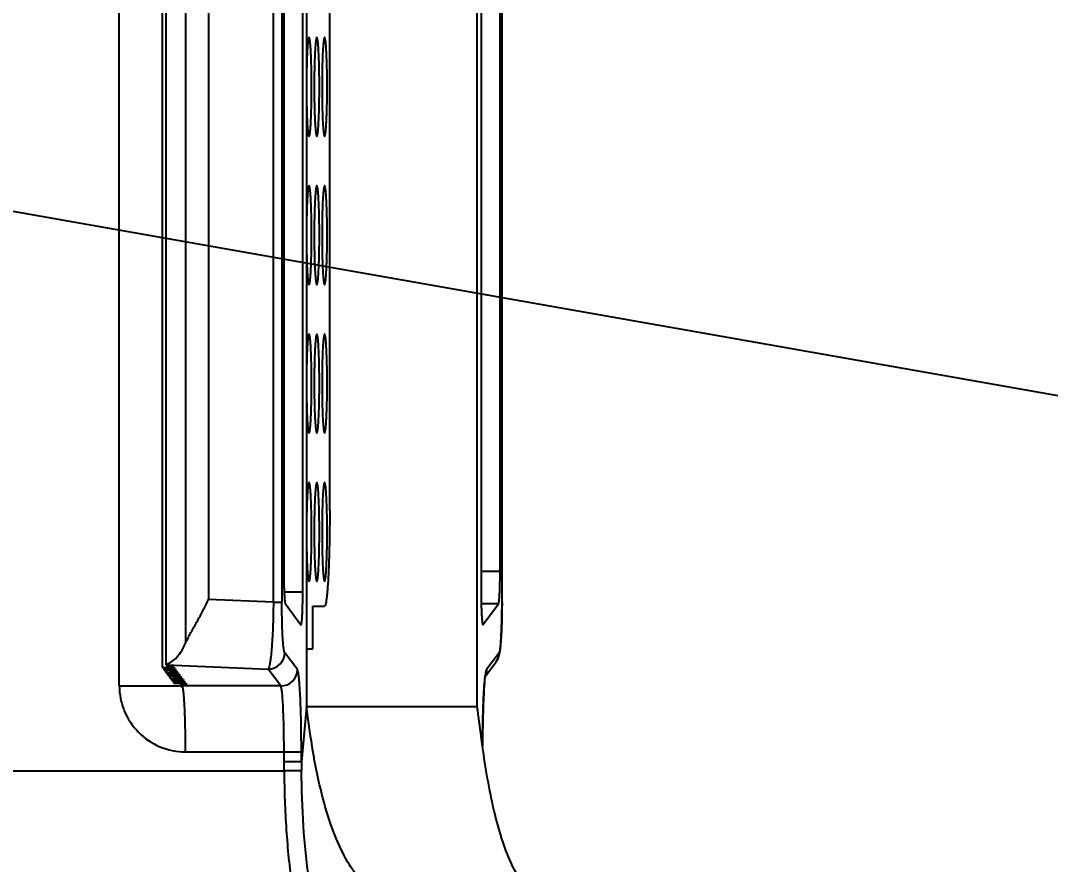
# Model space of a CAD drawing. Header units: millimetres. Extents: x 5828 to 6704, y 123 to 421.
# Drawn here: x 6616.829 to 6618.91, y 231.31 to 233.017 of the extents above; entities that cross this region are included whole.
import ezdxf

# ---------------------------------------------------------------- set-up
doc = ezdxf.new("R2010")
doc.units = ezdxf.units.MM
for name, color, linetype in [('外形图', 7, 'Continuous'), ('尺寸标注', 7, 'Continuous'), ('运动范围', 7, 'Continuous')]:
    doc.layers.add(name, color=color, linetype=linetype)
doc.styles.add('微软雅黑', font='msyh.ttc', dxfattribs={"height": 1.5})
doc.dimstyles.new('尺寸标注_1_15比例', dxfattribs={"dimtxt": 1.5, "dimasz": 1.25, "dimexe": 0.5, "dimexo": 0.4, "dimgap": 0.5, "dimtad": 1, "dimdec": 1, "dimlfac": 15, "dimdsep": 46, "dimtxsty": '微软雅黑', "dimcen": 0.09, "dimadec": 0, "dimazin": 0, "dimtp": 0.01, "dimtm": 0.01, "dimtfac": 1, "dimtdec": 1, "dimtofl": 0, "dimtmove": 0, "dimatfit": 3, "dimfxl": 1, "dimtolj": 1, "dimarcsym": 0})

# ---------------------------------------------------------------- blocks, each defined once
blk = doc.blocks.new('*D965')
at = {"layer": 'Defpoints', "color": 0}
for p in [(6560.7519, 234.3658), (6606.9481, 234.3718), (6651.9644, 234.3658), (6642.7754, 228.0485), (6600.0932, 223.893)]:
    blk.add_point(p, dxfattribs=at)
at = {"layer": '尺寸标注', "color": 0, "lineweight": -2}
blk.add_arc((6606.9821, 234.3658), 12.5355, 185.71574, 344.27495, dxfattribs=at)
at = {"layer": '尺寸标注', "color": 0}
for points in [[(6594.717, 233.1277), (6594.3009, 233.107), (6594.4466, 234.3658)], [(6619.2515, 230.922), (6618.8453, 231.0148), (6619.3268, 232.187)]]:
    blk.add_solid(points, dxfattribs=at)
at = {"layer": '尺寸标注', "color": 0, "insert": (6606.0001, 223.1523), "char_height": 1.5, "attachment_point": 5, "rotation": 354.9953, "style": '微软雅黑'}
blk.add_mtext('\\A1;+\\A1;170%%d', dxfattribs=at)

msp = doc.modelspace()

# ---------------------------------------------------------------- linework, layer by layer
at = {"layer": '外形图'}
for p, q in [((6617.4066, 233.8363), (6617.4066, 231.6287)), ((6617.7517, 231.6287), (6617.7517, 233.8363)), ((6617.0282, 231.6716), (6617.0282, 233.7934)), ((6617.1145, 233.7564), (6617.1145, 231.7085)), ((6617.1223, 233.7503), (6617.1223, 231.7147)), ((6617.1628, 231.7588), (6617.1628, 233.7061)), ((6617.2081, 233.6191), (6617.2081, 231.8459)), ((6617.3396, 231.8403), (6617.3396, 233.6247)), ((6617.3567, 233.6247), (6617.3567, 231.8403)), ((6617.8016, 231.8403), (6617.8016, 233.6323)), ((6617.8016, 231.8403), (6617.8016, 233.6247)), ((6617.3989, 231.8613), (6617.3989, 233.6037)), ((6617.7593, 233.6037), (6617.7593, 231.8613)), ((6617.3605, 233.5617), (6617.3605, 231.9032)), ((6617.7977, 231.9032), (6617.7977, 233.5617)), ((6617.4535, 232.0258), (6617.4535, 233.5193)), ((6617.7593, 231.9032), (6617.7977, 231.9032)), ((6617.3396, 231.8403), (6617.2081, 231.8459)), ((6617.3613, 231.8613), (6617.3989, 231.8613)), ((6617.3396, 231.8403), (6617.3567, 231.8403)), ((6617.3638, 231.8367), (6617.3952, 231.7948)), ((6617.4194, 231.8325), (6617.443, 231.8325)), ((6617.4194, 231.7458), (6617.4194, 231.8325)), ((6617.7945, 231.8367), (6617.7596, 231.8367)), ((6617.7631, 231.7948), (6617.7945, 231.8367)), ((6617.8016, 231.8403), (6617.8016, 231.8403)), ((6617.3952, 231.7948), (6617.3954, 231.7946)), ((6617.7628, 231.7946), (6617.7631, 231.7948)), ((6617.4066, 231.7458), (6617.4194, 231.7458)), ((6617.388, 231.7041), (6617.3625, 231.7382)), ((6617.7892, 231.7183), (6617.7675, 231.6893)), ((6617.7958, 231.7382), (6617.7703, 231.7041)), ((6617.1145, 231.7085), (6617.1386, 231.7105)), ((6617.1172, 231.7085), (6617.1172, 231.7049)), ((6617.1412, 231.7069), (6617.1172, 231.7084)), ((6617.1172, 231.7049), (6617.1412, 231.7069)), ((6617.1198, 231.7049), (6617.1198, 231.7013)), ((6617.1439, 231.7033), (6617.1198, 231.7048)), ((6617.1198, 231.7013), (6617.1439, 231.7033)), ((6617.1225, 231.7013), (6617.1225, 231.6978)), ((6617.1466, 231.6997), (6617.1225, 231.7012)), ((6617.1225, 231.6978), (6617.1466, 231.6997)), ((6617.1228, 231.7137), (6617.3291, 231.705)), ((6617.1246, 231.7113), (6617.1228, 231.7137)), ((6617.1386, 231.7105), (6617.1246, 231.7113)), ((6617.1252, 231.6978), (6617.1252, 231.6942)), ((6617.1493, 231.6961), (6617.1252, 231.6976)), ((6617.3546, 231.6709), (6617.3291, 231.705)), ((6617.1252, 231.6942), (6617.1493, 231.6961)), ((6617.1279, 231.6942), (6617.1279, 231.6906)), ((6617.152, 231.6925), (6617.1279, 231.694)), ((6617.1279, 231.6906), (6617.152, 231.6925)), ((6617.1306, 231.6906), (6617.1306, 231.687)), ((6617.1547, 231.6889), (6617.1306, 231.6904)), ((6617.1306, 231.687), (6617.1547, 231.6889)), ((6617.1333, 231.687), (6617.1333, 231.6834)), ((6617.1574, 231.6853), (6617.1333, 231.6868)), ((6617.1333, 231.6834), (6617.1574, 231.6853)), ((6617.136, 231.6834), (6617.136, 231.6798)), ((6617.16, 231.6818), (6617.136, 231.6832)), ((6617.136, 231.6798), (6617.16, 231.6818)), ((6617.1386, 231.6798), (6617.1386, 231.6762)), ((6617.1627, 231.6782), (6617.1386, 231.6796)), ((6617.1386, 231.6762), (6617.1627, 231.6782)), ((6617.1654, 231.6746), (6617.1386, 231.6762)), ((6617.7672, 231.6889), (6617.7671, 231.6885)), ((6617.1529, 231.6753), (6617.1529, 231.6736)), ((6617.1529, 231.6736), (6617.1654, 231.6746)), ((6617.1544, 231.6715), (6617.1529, 231.6736)), ((6617.1548, 231.6709), (6617.1547, 231.671)), ((6617.3546, 231.6709), (6617.1548, 231.6709)), ((6617.4066, 231.6287), (6617.3961, 231.5176)), ((6617.7517, 231.6287), (6617.4066, 231.6287)), ((6617.1613, 231.5378), (6617.3961, 231.5378)), ((6617.3611, 231.5176), (6617.3611, 231.5378)), ((6617.3961, 231.5176), (6617.3961, 231.5378)), ((6616.7285, 231.4991), (6617.3613, 231.4991)), ((6617.3963, 231.4996), (6617.3613, 231.4991))]:
    msp.add_line(p, q, dxfattribs=at)
msp.add_lwpolyline([(6617.7892, 231.7183), (6617.7896, 231.7188), (6617.7921, 231.7229), (6617.7939, 231.7267), (6617.7951, 231.7302), (6617.7959, 231.7333), (6617.7966, 231.7363), (6617.7971, 231.7395), (6617.7976, 231.7429), (6617.7981, 231.7467), (6617.7986, 231.751), (6617.799, 231.7558), (6617.7994, 231.7613), (6617.7998, 231.7675), (6617.8002, 231.7743), (6617.8005, 231.782), (6617.8008, 231.7905), (6617.8011, 231.7998), (6617.8013, 231.8099), (6617.8015, 231.8209), (6617.8016, 231.8327), (6617.8016, 231.8403)], dxfattribs=at)
for centre, radius, start, end in [((6617.3291, 231.7384), 0.0334, 270.0062, 359.7194), ((6617.7627, 231.7381), 0.0331, 323.2318, 0.2259), ((6617.3546, 231.7043), 0.0334, 270.0062, 359.7194), ((6624.9319, 231.5958), 7.5361, 180.5944, 180.7312)]:
    msp.add_arc(centre, radius, start, end, dxfattribs=at)
for points, knots in [([(6617.4116, 232.9825), (6617.4114, 232.9825), (6617.411, 232.982), (6617.4107, 232.981), (6617.4103, 232.9795), (6617.4097, 232.9762), (6617.4091, 232.9706), (6617.4084, 232.9623), (6617.4078, 232.952), (6617.4073, 232.94), (6617.4069, 232.9265), (6617.4067, 232.9171), (6617.4066, 232.9122)], [0, 0, 0, 0, 0.007351, 0.021868, 0.044673, 0.075891, 0.163043, 0.281479, 0.428333, 0.599977, 0.792134, 1, 1, 1, 1]), ([(6617.4168, 232.8825), (6617.4168, 232.889), (6617.4168, 232.9017), (6617.4165, 232.9203), (6617.416, 232.9373), (6617.4154, 232.9523), (6617.4147, 232.9632), (6617.4141, 232.9704), (6617.4137, 232.9746), (6617.4132, 232.9779), (6617.4127, 232.9803), (6617.4123, 232.9817), (6617.4118, 232.9825), (6617.4116, 232.9825)], [0, 0, 0, 0, 0.194149, 0.380846, 0.55296, 0.703898, 0.827906, 0.878304, 0.920313, 0.953562, 0.977804, 0.992999, 1, 1, 1, 1]), ([(6617.4273, 232.9825), (6617.4271, 232.9825), (6617.4266, 232.9817), (6617.4262, 232.9803), (6617.4257, 232.9779), (6617.4252, 232.9746), (6617.4248, 232.9704), (6617.4242, 232.9632), (6617.4235, 232.9523), (6617.4229, 232.9373), (6617.4224, 232.9203), (6617.4221, 232.9017), (6617.4221, 232.889), (6617.4221, 232.8825)], [0, 0, 0, 0, 0.007001, 0.022196, 0.046438, 0.079687, 0.121696, 0.172094, 0.296102, 0.44704, 0.619154, 0.805851, 1, 1, 1, 1]), ([(6617.4325, 232.8825), (6617.4325, 232.889), (6617.4325, 232.9017), (6617.4322, 232.9203), (6617.4317, 232.9373), (6617.4311, 232.9523), (6617.4304, 232.9632), (6617.4298, 232.9704), (6617.4294, 232.9746), (6617.4289, 232.9779), (6617.4284, 232.9803), (6617.428, 232.9817), (6617.4275, 232.9825), (6617.4273, 232.9825)], [0, 0, 0, 0, 0.194149, 0.380846, 0.55296, 0.703898, 0.827906, 0.878304, 0.920313, 0.953562, 0.977804, 0.992999, 1, 1, 1, 1]), ([(6617.443, 232.9825), (6617.4428, 232.9825), (6617.4423, 232.9817), (6617.4419, 232.9803), (6617.4414, 232.9779), (6617.4409, 232.9746), (6617.4405, 232.9704), (6617.4399, 232.9632), (6617.4392, 232.9523), (6617.4386, 232.9373), (6617.4381, 232.9203), (6617.4378, 232.9017), (6617.4378, 232.889), (6617.4378, 232.8825)], [0, 0, 0, 0, 0.007001, 0.022196, 0.046438, 0.079687, 0.121696, 0.172094, 0.296102, 0.44704, 0.619154, 0.805851, 1, 1, 1, 1]), ([(6617.4482, 232.8825), (6617.4482, 232.889), (6617.4482, 232.9017), (6617.4479, 232.9203), (6617.4474, 232.9373), (6617.4468, 232.9523), (6617.4461, 232.9632), (6617.4455, 232.9704), (6617.4451, 232.9746), (6617.4446, 232.9779), (6617.4441, 232.9803), (6617.4437, 232.9817), (6617.4432, 232.9825), (6617.443, 232.9825)], [0, 0, 0, 0, 0.194149, 0.380846, 0.55296, 0.703898, 0.827906, 0.878304, 0.920313, 0.953562, 0.977804, 0.992999, 1, 1, 1, 1]), ([(6617.4116, 232.7825), (6617.4118, 232.7825), (6617.4123, 232.7833), (6617.4127, 232.7846), (6617.4132, 232.7871), (6617.4137, 232.7904), (6617.4141, 232.7946), (6617.4147, 232.8018), (6617.4154, 232.8127), (6617.416, 232.8276), (6617.4165, 232.8447), (6617.4168, 232.8632), (6617.4168, 232.876), (6617.4168, 232.8825)], [0, 0, 0, 0, 0.007001, 0.022196, 0.046438, 0.079687, 0.121696, 0.172094, 0.296102, 0.44704, 0.619154, 0.805851, 1, 1, 1, 1]), ([(6617.4221, 232.8825), (6617.4221, 232.876), (6617.4221, 232.8632), (6617.4224, 232.8447), (6617.4229, 232.8276), (6617.4235, 232.8127), (6617.4242, 232.8018), (6617.4248, 232.7946), (6617.4252, 232.7904), (6617.4257, 232.7871), (6617.4262, 232.7846), (6617.4266, 232.7833), (6617.4271, 232.7825), (6617.4273, 232.7825)], [0, 0, 0, 0, 0.194149, 0.380846, 0.55296, 0.703898, 0.827906, 0.878304, 0.920313, 0.953562, 0.977804, 0.992999, 1, 1, 1, 1]), ([(6617.4273, 232.7825), (6617.4275, 232.7825), (6617.428, 232.7833), (6617.4284, 232.7846), (6617.4289, 232.7871), (6617.4294, 232.7904), (6617.4298, 232.7946), (6617.4304, 232.8018), (6617.4311, 232.8127), (6617.4317, 232.8276), (6617.4322, 232.8447), (6617.4325, 232.8632), (6617.4325, 232.876), (6617.4325, 232.8825)], [0, 0, 0, 0, 0.007001, 0.022196, 0.046438, 0.079687, 0.121696, 0.172094, 0.296102, 0.44704, 0.619154, 0.805851, 1, 1, 1, 1]), ([(6617.4378, 232.8825), (6617.4378, 232.876), (6617.4378, 232.8632), (6617.4381, 232.8447), (6617.4386, 232.8276), (6617.4392, 232.8127), (6617.4399, 232.8018), (6617.4405, 232.7946), (6617.4409, 232.7904), (6617.4414, 232.7871), (6617.4419, 232.7846), (6617.4423, 232.7833), (6617.4428, 232.7825), (6617.443, 232.7825)], [0, 0, 0, 0, 0.194149, 0.380846, 0.55296, 0.703898, 0.827906, 0.878304, 0.920313, 0.953562, 0.977804, 0.992999, 1, 1, 1, 1]), ([(6617.443, 232.7825), (6617.4432, 232.7825), (6617.4437, 232.7833), (6617.4441, 232.7846), (6617.4446, 232.7871), (6617.4451, 232.7904), (6617.4455, 232.7946), (6617.4461, 232.8018), (6617.4468, 232.8127), (6617.4474, 232.8276), (6617.4479, 232.8447), (6617.4482, 232.8632), (6617.4482, 232.876), (6617.4482, 232.8825)], [0, 0, 0, 0, 0.007001, 0.022196, 0.046438, 0.079687, 0.121696, 0.172094, 0.296102, 0.44704, 0.619154, 0.805851, 1, 1, 1, 1]), ([(6617.4066, 232.8528), (6617.4067, 232.8479), (6617.4069, 232.8384), (6617.4073, 232.8249), (6617.4078, 232.8129), (6617.4084, 232.8026), (6617.4091, 232.7943), (6617.4097, 232.7888), (6617.4103, 232.7855), (6617.4107, 232.7839), (6617.411, 232.7829), (6617.4114, 232.7825), (6617.4116, 232.7825)], [0, 0, 0, 0, 0.207866, 0.400023, 0.571666, 0.718521, 0.836957, 0.924109, 0.955327, 0.978132, 0.992649, 1, 1, 1, 1]), ([(6617.4116, 232.6825), (6617.4114, 232.6825), (6617.411, 232.682), (6617.4107, 232.681), (6617.4103, 232.6795), (6617.4097, 232.6762), (6617.4091, 232.6706), (6617.4084, 232.6623), (6617.4078, 232.652), (6617.4073, 232.64), (6617.4069, 232.6265), (6617.4067, 232.6171), (6617.4066, 232.6122)], [0, 0, 0, 0, 0.007351, 0.021868, 0.044673, 0.075891, 0.163043, 0.281479, 0.428333, 0.599977, 0.792133, 1, 1, 1, 1]), ([(6617.4168, 232.5825), (6617.4168, 232.589), (6617.4168, 232.6017), (6617.4165, 232.6203), (6617.416, 232.6373), (6617.4154, 232.6523), (6617.4147, 232.6632), (6617.4141, 232.6704), (6617.4137, 232.6746), (6617.4132, 232.6779), (6617.4127, 232.6803), (6617.4123, 232.6817), (6617.4118, 232.6825), (6617.4116, 232.6825)], [0, 0, 0, 0, 0.194149, 0.380846, 0.55296, 0.703898, 0.827906, 0.878304, 0.920313, 0.953562, 0.977804, 0.992999, 1, 1, 1, 1]), ([(6617.4273, 232.6825), (6617.4271, 232.6825), (6617.4266, 232.6817), (6617.4262, 232.6803), (6617.4257, 232.6779), (6617.4252, 232.6746), (6617.4248, 232.6704), (6617.4242, 232.6632), (6617.4235, 232.6523), (6617.4229, 232.6373), (6617.4224, 232.6203), (6617.4221, 232.6017), (6617.4221, 232.589), (6617.4221, 232.5825)], [0, 0, 0, 0, 0.007001, 0.022196, 0.046438, 0.079687, 0.121696, 0.172094, 0.296102, 0.44704, 0.619154, 0.805851, 1, 1, 1, 1]), ([(6617.4325, 232.5825), (6617.4325, 232.589), (6617.4325, 232.6017), (6617.4322, 232.6203), (6617.4317, 232.6373), (6617.4311, 232.6523), (6617.4304, 232.6632), (6617.4298, 232.6704), (6617.4294, 232.6746), (6617.4289, 232.6779), (6617.4284, 232.6803), (6617.428, 232.6817), (6617.4275, 232.6825), (6617.4273, 232.6825)], [0, 0, 0, 0, 0.194149, 0.380846, 0.55296, 0.703898, 0.827906, 0.878304, 0.920313, 0.953562, 0.977804, 0.992999, 1, 1, 1, 1]), ([(6617.443, 232.6825), (6617.4428, 232.6825), (6617.4423, 232.6817), (6617.4419, 232.6803), (6617.4414, 232.6779), (6617.4409, 232.6746), (6617.4405, 232.6704), (6617.4399, 232.6632), (6617.4392, 232.6523), (6617.4386, 232.6373), (6617.4381, 232.6203), (6617.4378, 232.6017), (6617.4378, 232.589), (6617.4378, 232.5825)], [0, 0, 0, 0, 0.007001, 0.022196, 0.046438, 0.079687, 0.121696, 0.172094, 0.296102, 0.44704, 0.619154, 0.805851, 1, 1, 1, 1]), ([(6617.4482, 232.5825), (6617.4482, 232.589), (6617.4482, 232.6017), (6617.4479, 232.6203), (6617.4474, 232.6373), (6617.4468, 232.6523), (6617.4461, 232.6632), (6617.4455, 232.6704), (6617.4451, 232.6746), (6617.4446, 232.6779), (6617.4441, 232.6803), (6617.4437, 232.6817), (6617.4432, 232.6825), (6617.443, 232.6825)], [0, 0, 0, 0, 0.194149, 0.380846, 0.55296, 0.703898, 0.827906, 0.878304, 0.920313, 0.953562, 0.977804, 0.992999, 1, 1, 1, 1]), ([(6617.4116, 232.4825), (6617.4118, 232.4825), (6617.4123, 232.4833), (6617.4127, 232.4846), (6617.4132, 232.4871), (6617.4137, 232.4904), (6617.4141, 232.4946), (6617.4147, 232.5018), (6617.4154, 232.5127), (6617.416, 232.5276), (6617.4165, 232.5447), (6617.4168, 232.5632), (6617.4168, 232.576), (6617.4168, 232.5825)], [0, 0, 0, 0, 0.007001, 0.022196, 0.046438, 0.079687, 0.121696, 0.172094, 0.296102, 0.44704, 0.619154, 0.805851, 1, 1, 1, 1]), ([(6617.4221, 232.5825), (6617.4221, 232.576), (6617.4221, 232.5632), (6617.4224, 232.5447), (6617.4229, 232.5276), (6617.4235, 232.5127), (6617.4242, 232.5018), (6617.4248, 232.4946), (6617.4252, 232.4904), (6617.4257, 232.4871), (6617.4262, 232.4846), (6617.4266, 232.4833), (6617.4271, 232.4825), (6617.4273, 232.4825)], [0, 0, 0, 0, 0.194149, 0.380846, 0.55296, 0.703898, 0.827906, 0.878304, 0.920313, 0.953562, 0.977804, 0.992999, 1, 1, 1, 1]), ([(6617.4273, 232.4825), (6617.4275, 232.4825), (6617.428, 232.4833), (6617.4284, 232.4846), (6617.4289, 232.4871), (6617.4294, 232.4904), (6617.4298, 232.4946), (6617.4304, 232.5018), (6617.4311, 232.5127), (6617.4317, 232.5276), (6617.4322, 232.5447), (6617.4325, 232.5632), (6617.4325, 232.576), (6617.4325, 232.5825)], [0, 0, 0, 0, 0.007001, 0.022196, 0.046438, 0.079687, 0.121696, 0.172094, 0.296102, 0.44704, 0.619154, 0.805851, 1, 1, 1, 1]), ([(6617.4378, 232.5825), (6617.4378, 232.576), (6617.4378, 232.5632), (6617.4381, 232.5447), (6617.4386, 232.5276), (6617.4392, 232.5127), (6617.4399, 232.5018), (6617.4405, 232.4946), (6617.4409, 232.4904), (6617.4414, 232.4871), (6617.4419, 232.4846), (6617.4423, 232.4833), (6617.4428, 232.4825), (6617.443, 232.4825)], [0, 0, 0, 0, 0.194149, 0.380846, 0.55296, 0.703898, 0.827906, 0.878304, 0.920313, 0.953562, 0.977804, 0.992999, 1, 1, 1, 1]), ([(6617.443, 232.4825), (6617.4432, 232.4825), (6617.4437, 232.4833), (6617.4441, 232.4846), (6617.4446, 232.4871), (6617.4451, 232.4904), (6617.4455, 232.4946), (6617.4461, 232.5018), (6617.4468, 232.5127), (6617.4474, 232.5276), (6617.4479, 232.5447), (6617.4482, 232.5632), (6617.4482, 232.576), (6617.4482, 232.5825)], [0, 0, 0, 0, 0.007001, 0.022196, 0.046438, 0.079687, 0.121696, 0.172094, 0.296102, 0.44704, 0.619154, 0.805851, 1, 1, 1, 1]), ([(6617.4066, 232.5528), (6617.4067, 232.5479), (6617.4069, 232.5384), (6617.4073, 232.5249), (6617.4078, 232.5129), (6617.4084, 232.5026), (6617.4091, 232.4943), (6617.4097, 232.4888), (6617.4103, 232.4855), (6617.4107, 232.4839), (6617.411, 232.4829), (6617.4114, 232.4825), (6617.4116, 232.4825)], [0, 0, 0, 0, 0.207866, 0.400023, 0.571666, 0.718521, 0.836957, 0.924109, 0.955327, 0.978132, 0.992649, 1, 1, 1, 1]), ([(6617.4116, 232.3825), (6617.4114, 232.3825), (6617.411, 232.382), (6617.4107, 232.381), (6617.4103, 232.3795), (6617.4097, 232.3762), (6617.4091, 232.3706), (6617.4084, 232.3623), (6617.4078, 232.352), (6617.4073, 232.34), (6617.4069, 232.3265), (6617.4067, 232.3171), (6617.4066, 232.3122)], [0, 0, 0, 0, 0.007351, 0.021868, 0.044673, 0.075891, 0.163043, 0.281479, 0.428333, 0.599977, 0.792133, 1, 1, 1, 1]), ([(6617.4168, 232.2825), (6617.4168, 232.289), (6617.4168, 232.3017), (6617.4165, 232.3203), (6617.416, 232.3373), (6617.4154, 232.3523), (6617.4147, 232.3632), (6617.4141, 232.3704), (6617.4137, 232.3746), (6617.4132, 232.3779), (6617.4127, 232.3803), (6617.4123, 232.3817), (6617.4118, 232.3825), (6617.4116, 232.3825)], [0, 0, 0, 0, 0.194149, 0.380846, 0.55296, 0.703898, 0.827906, 0.878304, 0.920313, 0.953562, 0.977804, 0.992999, 1, 1, 1, 1]), ([(6617.4273, 232.3825), (6617.4271, 232.3825), (6617.4266, 232.3817), (6617.4262, 232.3803), (6617.4257, 232.3779), (6617.4252, 232.3746), (6617.4248, 232.3704), (6617.4242, 232.3632), (6617.4235, 232.3523), (6617.4229, 232.3373), (6617.4224, 232.3203), (6617.4221, 232.3017), (6617.4221, 232.289), (6617.4221, 232.2825)], [0, 0, 0, 0, 0.007001, 0.022196, 0.046438, 0.079687, 0.121696, 0.172094, 0.296102, 0.44704, 0.619154, 0.805851, 1, 1, 1, 1]), ([(6617.4325, 232.2825), (6617.4325, 232.289), (6617.4325, 232.3017), (6617.4322, 232.3203), (6617.4317, 232.3373), (6617.4311, 232.3523), (6617.4304, 232.3632), (6617.4298, 232.3704), (6617.4294, 232.3746), (6617.4289, 232.3779), (6617.4284, 232.3803), (6617.428, 232.3817), (6617.4275, 232.3825), (6617.4273, 232.3825)], [0, 0, 0, 0, 0.194149, 0.380846, 0.55296, 0.703898, 0.827906, 0.878304, 0.920313, 0.953562, 0.977804, 0.992999, 1, 1, 1, 1]), ([(6617.443, 232.3825), (6617.4428, 232.3825), (6617.4423, 232.3817), (6617.4419, 232.3803), (6617.4414, 232.3779), (6617.4409, 232.3746), (6617.4405, 232.3704), (6617.4399, 232.3632), (6617.4392, 232.3523), (6617.4386, 232.3373), (6617.4381, 232.3203), (6617.4378, 232.3017), (6617.4378, 232.289), (6617.4378, 232.2825)], [0, 0, 0, 0, 0.007001, 0.022196, 0.046438, 0.079687, 0.121696, 0.172094, 0.296102, 0.44704, 0.619154, 0.805851, 1, 1, 1, 1]), ([(6617.4482, 232.2825), (6617.4482, 232.289), (6617.4482, 232.3017), (6617.4479, 232.3203), (6617.4474, 232.3373), (6617.4468, 232.3523), (6617.4461, 232.3632), (6617.4455, 232.3704), (6617.4451, 232.3746), (6617.4446, 232.3779), (6617.4441, 232.3803), (6617.4437, 232.3817), (6617.4432, 232.3825), (6617.443, 232.3825)], [0, 0, 0, 0, 0.194149, 0.380846, 0.55296, 0.703898, 0.827906, 0.878304, 0.920313, 0.953562, 0.977804, 0.992999, 1, 1, 1, 1]), ([(6617.4116, 232.1825), (6617.4118, 232.1825), (6617.4123, 232.1833), (6617.4127, 232.1846), (6617.4132, 232.1871), (6617.4137, 232.1904), (6617.4141, 232.1946), (6617.4147, 232.2018), (6617.4154, 232.2127), (6617.416, 232.2276), (6617.4165, 232.2447), (6617.4168, 232.2632), (6617.4168, 232.276), (6617.4168, 232.2825)], [0, 0, 0, 0, 0.007001, 0.022196, 0.046438, 0.079687, 0.121696, 0.172094, 0.296102, 0.44704, 0.619154, 0.805851, 1, 1, 1, 1]), ([(6617.4221, 232.2825), (6617.4221, 232.276), (6617.4221, 232.2632), (6617.4224, 232.2447), (6617.4229, 232.2276), (6617.4235, 232.2127), (6617.4242, 232.2018), (6617.4248, 232.1946), (6617.4252, 232.1904), (6617.4257, 232.1871), (6617.4262, 232.1846), (6617.4266, 232.1833), (6617.4271, 232.1825), (6617.4273, 232.1825)], [0, 0, 0, 0, 0.194149, 0.380846, 0.55296, 0.703898, 0.827906, 0.878304, 0.920313, 0.953562, 0.977804, 0.992999, 1, 1, 1, 1]), ([(6617.4273, 232.1825), (6617.4275, 232.1825), (6617.428, 232.1833), (6617.4284, 232.1846), (6617.4289, 232.1871), (6617.4294, 232.1904), (6617.4298, 232.1946), (6617.4304, 232.2018), (6617.4311, 232.2127), (6617.4317, 232.2276), (6617.4322, 232.2447), (6617.4325, 232.2632), (6617.4325, 232.276), (6617.4325, 232.2825)], [0, 0, 0, 0, 0.007001, 0.022196, 0.046438, 0.079687, 0.121696, 0.172094, 0.296102, 0.44704, 0.619154, 0.805851, 1, 1, 1, 1]), ([(6617.4378, 232.2825), (6617.4378, 232.276), (6617.4378, 232.2632), (6617.4381, 232.2447), (6617.4386, 232.2276), (6617.4392, 232.2127), (6617.4399, 232.2018), (6617.4405, 232.1946), (6617.4409, 232.1904), (6617.4414, 232.1871), (6617.4419, 232.1846), (6617.4423, 232.1833), (6617.4428, 232.1825), (6617.443, 232.1825)], [0, 0, 0, 0, 0.194149, 0.380846, 0.55296, 0.703898, 0.827906, 0.878304, 0.920313, 0.953562, 0.977804, 0.992999, 1, 1, 1, 1]), ([(6617.443, 232.1825), (6617.4432, 232.1825), (6617.4437, 232.1833), (6617.4441, 232.1846), (6617.4446, 232.1871), (6617.4451, 232.1904), (6617.4455, 232.1946), (6617.4461, 232.2018), (6617.4468, 232.2127), (6617.4474, 232.2276), (6617.4479, 232.2447), (6617.4482, 232.2632), (6617.4482, 232.276), (6617.4482, 232.2825)], [0, 0, 0, 0, 0.007001, 0.022196, 0.046438, 0.079687, 0.121696, 0.172094, 0.296102, 0.44704, 0.619154, 0.805851, 1, 1, 1, 1]), ([(6617.4066, 232.2528), (6617.4067, 232.2479), (6617.4069, 232.2384), (6617.4073, 232.2249), (6617.4078, 232.2129), (6617.4084, 232.2026), (6617.4091, 232.1943), (6617.4097, 232.1888), (6617.4103, 232.1855), (6617.4107, 232.1839), (6617.411, 232.1829), (6617.4114, 232.1825), (6617.4116, 232.1825)], [0, 0, 0, 0, 0.207867, 0.400023, 0.571667, 0.718521, 0.836957, 0.924109, 0.955327, 0.978132, 0.992649, 1, 1, 1, 1]), ([(6617.4116, 232.0825), (6617.4114, 232.0825), (6617.411, 232.082), (6617.4107, 232.081), (6617.4103, 232.0795), (6617.4097, 232.0762), (6617.4091, 232.0706), (6617.4084, 232.0623), (6617.4078, 232.052), (6617.4073, 232.04), (6617.4069, 232.0265), (6617.4067, 232.0171), (6617.4066, 232.0122)], [0, 0, 0, 0, 0.007351, 0.021868, 0.044673, 0.075891, 0.163043, 0.281479, 0.428333, 0.599977, 0.792133, 1, 1, 1, 1]), ([(6617.4168, 231.9825), (6617.4168, 231.989), (6617.4168, 232.0017), (6617.4165, 232.0203), (6617.416, 232.0373), (6617.4154, 232.0523), (6617.4147, 232.0632), (6617.4141, 232.0704), (6617.4137, 232.0746), (6617.4132, 232.0779), (6617.4127, 232.0803), (6617.4123, 232.0817), (6617.4118, 232.0825), (6617.4116, 232.0825)], [0, 0, 0, 0, 0.194149, 0.380846, 0.55296, 0.703898, 0.827906, 0.878304, 0.920313, 0.953562, 0.977804, 0.992999, 1, 1, 1, 1]), ([(6617.4273, 232.0825), (6617.4271, 232.0825), (6617.4266, 232.0817), (6617.4262, 232.0803), (6617.4257, 232.0779), (6617.4252, 232.0746), (6617.4248, 232.0704), (6617.4242, 232.0632), (6617.4235, 232.0523), (6617.4229, 232.0373), (6617.4224, 232.0203), (6617.4221, 232.0017), (6617.4221, 231.989), (6617.4221, 231.9825)], [0, 0, 0, 0, 0.007001, 0.022196, 0.046438, 0.079687, 0.121696, 0.172094, 0.296102, 0.44704, 0.619154, 0.805851, 1, 1, 1, 1]), ([(6617.4325, 231.9825), (6617.4325, 231.989), (6617.4325, 232.0017), (6617.4322, 232.0203), (6617.4317, 232.0373), (6617.4311, 232.0523), (6617.4304, 232.0632), (6617.4298, 232.0704), (6617.4294, 232.0746), (6617.4289, 232.0779), (6617.4284, 232.0803), (6617.428, 232.0817), (6617.4275, 232.0825), (6617.4273, 232.0825)], [0, 0, 0, 0, 0.194149, 0.380846, 0.55296, 0.703898, 0.827906, 0.878304, 0.920313, 0.953562, 0.977804, 0.992999, 1, 1, 1, 1]), ([(6617.443, 232.0825), (6617.4428, 232.0825), (6617.4423, 232.0817), (6617.4419, 232.0803), (6617.4414, 232.0779), (6617.4409, 232.0746), (6617.4405, 232.0704), (6617.4399, 232.0632), (6617.4392, 232.0523), (6617.4386, 232.0373), (6617.4381, 232.0203), (6617.4378, 232.0017), (6617.4378, 231.989), (6617.4378, 231.9825)], [0, 0, 0, 0, 0.007001, 0.022196, 0.046438, 0.079687, 0.121696, 0.172094, 0.296102, 0.44704, 0.619154, 0.805851, 1, 1, 1, 1]), ([(6617.4482, 231.9825), (6617.4482, 231.989), (6617.4482, 232.0017), (6617.4479, 232.0203), (6617.4474, 232.0373), (6617.4468, 232.0523), (6617.4461, 232.0632), (6617.4455, 232.0704), (6617.4451, 232.0746), (6617.4446, 232.0779), (6617.4441, 232.0803), (6617.4437, 232.0817), (6617.4432, 232.0825), (6617.443, 232.0825)], [0, 0, 0, 0, 0.194149, 0.380846, 0.55296, 0.703898, 0.827906, 0.878304, 0.920313, 0.953562, 0.977804, 0.992999, 1, 1, 1, 1]), ([(6617.4535, 232.0258), (6617.4534, 232.0131), (6617.4533, 231.9883), (6617.4527, 231.9523), (6617.4517, 231.9193), (6617.4505, 231.8905), (6617.4491, 231.8695), (6617.4479, 231.8557), (6617.447, 231.8476), (6617.4461, 231.8413), (6617.4452, 231.8366), (6617.4444, 231.834), (6617.4435, 231.8325), (6617.443, 231.8325)], [0, 0, 0, 0, 0.195858, 0.383257, 0.555333, 0.705777, 0.829095, 0.879146, 0.920843, 0.953833, 0.977885, 0.992982, 1, 1, 1, 1]), ([(6617.4116, 231.8825), (6617.4118, 231.8825), (6617.4123, 231.8833), (6617.4127, 231.8846), (6617.4132, 231.8871), (6617.4137, 231.8904), (6617.4141, 231.8946), (6617.4147, 231.9018), (6617.4154, 231.9127), (6617.416, 231.9276), (6617.4165, 231.9447), (6617.4168, 231.9632), (6617.4168, 231.976), (6617.4168, 231.9825)], [0, 0, 0, 0, 0.007001, 0.022196, 0.046438, 0.079687, 0.121696, 0.172094, 0.296102, 0.44704, 0.619154, 0.805851, 1, 1, 1, 1]), ([(6617.4221, 231.9825), (6617.4221, 231.976), (6617.4221, 231.9632), (6617.4224, 231.9447), (6617.4229, 231.9276), (6617.4235, 231.9127), (6617.4242, 231.9018), (6617.4248, 231.8946), (6617.4252, 231.8904), (6617.4257, 231.8871), (6617.4262, 231.8846), (6617.4266, 231.8833), (6617.4271, 231.8825), (6617.4273, 231.8825)], [0, 0, 0, 0, 0.194149, 0.380846, 0.55296, 0.703898, 0.827906, 0.878304, 0.920313, 0.953562, 0.977804, 0.992999, 1, 1, 1, 1]), ([(6617.4273, 231.8825), (6617.4275, 231.8825), (6617.428, 231.8833), (6617.4284, 231.8846), (6617.4289, 231.8871), (6617.4294, 231.8904), (6617.4298, 231.8946), (6617.4304, 231.9018), (6617.4311, 231.9127), (6617.4317, 231.9276), (6617.4322, 231.9447), (6617.4325, 231.9632), (6617.4325, 231.976), (6617.4325, 231.9825)], [0, 0, 0, 0, 0.007001, 0.022196, 0.046438, 0.079687, 0.121696, 0.172094, 0.296102, 0.44704, 0.619154, 0.805851, 1, 1, 1, 1]), ([(6617.4378, 231.9825), (6617.4378, 231.976), (6617.4378, 231.9632), (6617.4381, 231.9447), (6617.4386, 231.9276), (6617.4392, 231.9127), (6617.4399, 231.9018), (6617.4405, 231.8946), (6617.4409, 231.8904), (6617.4414, 231.8871), (6617.4419, 231.8846), (6617.4423, 231.8833), (6617.4428, 231.8825), (6617.443, 231.8825)], [0, 0, 0, 0, 0.194149, 0.380846, 0.55296, 0.703898, 0.827906, 0.878304, 0.920313, 0.953562, 0.977804, 0.992999, 1, 1, 1, 1]), ([(6617.443, 231.8825), (6617.4432, 231.8825), (6617.4437, 231.8833), (6617.4441, 231.8846), (6617.4446, 231.8871), (6617.4451, 231.8904), (6617.4455, 231.8946), (6617.4461, 231.9018), (6617.4468, 231.9127), (6617.4474, 231.9276), (6617.4479, 231.9447), (6617.4482, 231.9632), (6617.4482, 231.976), (6617.4482, 231.9825)], [0, 0, 0, 0, 0.007001, 0.022196, 0.046438, 0.079687, 0.121696, 0.172094, 0.296102, 0.44704, 0.619154, 0.805851, 1, 1, 1, 1]), ([(6617.4066, 231.9528), (6617.4067, 231.9479), (6617.4069, 231.9384), (6617.4073, 231.9249), (6617.4078, 231.9129), (6617.4084, 231.9026), (6617.4091, 231.8943), (6617.4097, 231.8888), (6617.4103, 231.8855), (6617.4107, 231.8839), (6617.411, 231.8829), (6617.4114, 231.8825), (6617.4116, 231.8825)], [0, 0, 0, 0, 0.207867, 0.400023, 0.571667, 0.718521, 0.836957, 0.924109, 0.955327, 0.978132, 0.992649, 1, 1, 1, 1]), ([(6617.3605, 231.9032), (6617.3605, 231.8951), (6617.3607, 231.8832), (6617.361, 231.8681), (6617.3614, 231.8583), (6617.3619, 231.8501), (6617.3624, 231.8444), (6617.3628, 231.8408), (6617.3631, 231.8389), (6617.3634, 231.8376), (6617.3636, 231.8369), (6617.3638, 231.8367)], [0, 0, 0, 0, 0.366286, 0.533355, 0.681765, 0.806348, 0.902797, 0.939412, 0.967884, 0.988049, 1, 1, 1, 1]), ([(6617.7945, 231.8367), (6617.7946, 231.8369), (6617.7949, 231.8376), (6617.7952, 231.8389), (6617.7955, 231.8408), (6617.7959, 231.8444), (6617.7964, 231.8501), (6617.7968, 231.8583), (6617.7972, 231.8681), (6617.7976, 231.8832), (6617.7977, 231.8951), (6617.7977, 231.9032)], [0, 0, 0, 0, 0.011951, 0.032116, 0.060589, 0.097204, 0.193652, 0.318235, 0.466645, 0.633714, 1, 1, 1, 1]), ([(6617.1628, 231.7588), (6617.1658, 231.7658), (6617.1733, 231.7798), (6617.1853, 231.801), (6617.1973, 231.823), (6617.2047, 231.8382), (6617.2081, 231.8459)], [0, 0, 0, 0, 0.231432, 0.484809, 0.743789, 1, 1, 1, 1]), ([(6617.3954, 231.7946), (6617.3956, 231.7946), (6617.3959, 231.7951), (6617.3962, 231.7961), (6617.3965, 231.7977), (6617.397, 231.801), (6617.3975, 231.8065), (6617.398, 231.8147), (6617.3984, 231.8247), (6617.3987, 231.8361), (6617.3989, 231.8484), (6617.3989, 231.8569), (6617.3989, 231.8613)], [0, 0, 0, 0, 0.006985, 0.022163, 0.046388, 0.079625, 0.172009, 0.296016, 0.446965, 0.619099, 0.80582, 1, 1, 1, 1]), ([(6617.7593, 231.8613), (6617.7593, 231.8569), (6617.7594, 231.8484), (6617.7596, 231.8361), (6617.7599, 231.8247), (6617.7603, 231.8147), (6617.7608, 231.8065), (6617.7613, 231.801), (6617.7618, 231.7977), (6617.7621, 231.7961), (6617.7624, 231.7951), (6617.7627, 231.7946), (6617.7628, 231.7946)], [0, 0, 0, 0, 0.19418, 0.380901, 0.553036, 0.703984, 0.827991, 0.920375, 0.953612, 0.977837, 0.993015, 1, 1, 1, 1]), ([(6617.3396, 231.8403), (6617.3395, 231.8315), (6617.3392, 231.8143), (6617.3385, 231.7895), (6617.3374, 231.7668), (6617.3361, 231.7471), (6617.3346, 231.7309), (6617.3332, 231.7198), (6617.3319, 231.7129), (6617.331, 231.7093), (6617.3302, 231.7067), (6617.3295, 231.7054), (6617.3291, 231.705)], [0, 0, 0, 0, 0.193725, 0.378678, 0.547187, 0.693553, 0.813835, 0.90561, 0.940375, 0.967616, 0.987408, 1, 1, 1, 1]), ([(6617.3625, 231.7382), (6617.3623, 231.7385), (6617.3618, 231.7395), (6617.3613, 231.7414), (6617.3608, 231.7441), (6617.3601, 231.7491), (6617.3593, 231.7572), (6617.3584, 231.7692), (6617.3577, 231.7839), (6617.3571, 231.8011), (6617.3568, 231.8202), (6617.3567, 231.8335), (6617.3567, 231.8403)], [0, 0, 0, 0, 0.012023, 0.031041, 0.057233, 0.090651, 0.179216, 0.296563, 0.441457, 0.610883, 0.79995, 1, 1, 1, 1]), ([(6617.8016, 231.8403), (6617.8016, 231.8335), (6617.8015, 231.8202), (6617.8011, 231.8011), (6617.8006, 231.7839), (6617.7998, 231.7692), (6617.799, 231.7572), (6617.7982, 231.7491), (6617.7974, 231.7441), (6617.7969, 231.7414), (6617.7964, 231.7395), (6617.796, 231.7385), (6617.7958, 231.7382)], [0, 0, 0, 0, 0.20005, 0.389116, 0.558542, 0.703436, 0.820784, 0.909349, 0.942767, 0.968959, 0.987977, 1, 1, 1, 1]), ([(6617.1223, 231.7147), (6617.1308, 231.7169), (6617.1431, 231.726), (6617.1551, 231.7426), (6617.1604, 231.7531), (6617.1628, 231.7588)], [0, 0, 0, 0, 0.43067, 0.697268, 1, 1, 1, 1]), ([(6617.1223, 231.7147), (6617.1223, 231.7146), (6617.1225, 231.7142), (6617.1227, 231.7139), (6617.1228, 231.7137)], [0, 0, 0, 0, 0.279886, 1, 1, 1, 1]), ([(6617.3961, 231.5378), (6617.3961, 231.5482), (6617.396, 231.5686), (6617.3956, 231.5982), (6617.3949, 231.6257), (6617.3939, 231.6502), (6617.3929, 231.6682), (6617.3919, 231.6805), (6617.3912, 231.6878), (6617.3905, 231.6939), (6617.3898, 231.6986), (6617.389, 231.7019), (6617.3884, 231.7036), (6617.388, 231.7041)], [0, 0, 0, 0, 0.186413, 0.366266, 0.533344, 0.681762, 0.806325, 0.858271, 0.902751, 0.939414, 0.967948, 0.988152, 1, 1, 1, 1]), ([(6617.7703, 231.7041), (6617.7699, 231.7036), (6617.7693, 231.7019), (6617.7685, 231.6988), (6617.7678, 231.6943), (6617.7674, 231.6908), (6617.7672, 231.6889)], [0, 0, 0, 0, 0.123937, 0.331639, 0.624163, 1, 1, 1, 1]), ([(6617.7622, 231.5488), (6617.7623, 231.5641), (6617.7626, 231.5931), (6617.7636, 231.6331), (6617.765, 231.6618), (6617.7664, 231.6796), (6617.7671, 231.6865), (6617.7675, 231.6894)], [0, 0, 0, 0, 0.326192, 0.618756, 0.852113, 0.938772, 1, 1, 1, 1]), ([(6617.7671, 231.6885), (6617.7662, 231.6805), (6617.7649, 231.6616), (6617.7635, 231.6295), (6617.7625, 231.5911), (6617.7622, 231.5635), (6617.7622, 231.5492)], [0, 0, 0, 0, 0.172402, 0.407957, 0.690369, 1, 1, 1, 1]), ([(6617.7675, 231.6894), (6617.7676, 231.6898), (6617.7678, 231.6909), (6617.7679, 231.692), (6617.7681, 231.6927)], [0, 0, 0, 0, 0.346124, 1, 1, 1, 1]), ([(6617.0282, 231.6716), (6617.0282, 231.6629), (6617.0299, 231.6454), (6617.04, 231.6119), (6617.0646, 231.5747), (6617.1089, 231.5449), (6617.1439, 231.5378), (6617.1613, 231.5378)], [0, 0, 0, 0, 0.125537, 0.251063, 0.500838, 0.750472, 1, 1, 1, 1]), ([(6617.0282, 231.6715), (6617.043, 231.6715), (6617.0706, 231.6715), (6617.1033, 231.6715), (6617.1254, 231.6715), (6617.1377, 231.6715), (6617.1466, 231.6714), (6617.1514, 231.6716), (6617.1531, 231.6715)], [0, 0, 0, 0, 0.355031, 0.662256, 0.78643, 0.88592, 0.957813, 1, 1, 1, 1]), ([(6617.1531, 231.6715), (6617.1534, 231.6715), (6617.1539, 231.6715), (6617.1544, 231.6714), (6617.1545, 231.6713)], [0, 0, 0, 0, 0.658412, 1, 1, 1, 1]), ([(6617.1541, 231.6704), (6617.154, 231.6703), (6617.1538, 231.6701), (6617.1535, 231.6698), (6617.1533, 231.6697), (6617.1534, 231.6695), (6617.1538, 231.6694), (6617.1544, 231.6692), (6617.1551, 231.6691), (6617.1559, 231.6689), (6617.1558, 231.6685), (6617.1558, 231.6684)], [0, 0, 0, 0, 0.123113, 0.213783, 0.258276, 0.290278, 0.370702, 0.496066, 0.770328, 0.916863, 1, 1, 1, 1]), ([(6617.1552, 231.6709), (6617.1551, 231.6708), (6617.1548, 231.6708), (6617.1545, 231.6707), (6617.1541, 231.6707), (6617.1541, 231.6705), (6617.1541, 231.6704)], [0, 0, 0, 0, 0.248251, 0.635358, 0.869652, 1, 1, 1, 1]), ([(6617.1547, 231.671), (6617.1547, 231.6711), (6617.1545, 231.6711), (6617.1545, 231.6713), (6617.1544, 231.6714), (6617.1544, 231.6715)], [0, 0, 0, 0, 0.34793, 0.649228, 1, 1, 1, 1]), ([(6617.1559, 231.6679), (6617.1561, 231.6674), (6617.1562, 231.6664), (6617.1567, 231.6642), (6617.1571, 231.6608), (6617.1576, 231.6561), (6617.1584, 231.6482), (6617.1591, 231.6364), (6617.1599, 231.6203), (6617.1606, 231.6018), (6617.1612, 231.5741), (6617.1614, 231.5525), (6617.1614, 231.5378)], [0, 0, 0, 0, 0.010644, 0.023001, 0.052802, 0.089237, 0.132072, 0.235735, 0.360934, 0.504169, 0.661423, 1, 1, 1, 1]), ([(6617.3611, 231.5378), (6617.3611, 231.5461), (6617.361, 231.5624), (6617.3607, 231.5861), (6617.3601, 231.6082), (6617.3593, 231.6277), (6617.3585, 231.6422), (6617.3578, 231.652), (6617.3572, 231.6578), (6617.3566, 231.6627), (6617.356, 231.6664), (6617.3554, 231.669), (6617.3549, 231.6704), (6617.3546, 231.6709)], [0, 0, 0, 0, 0.186412, 0.36629, 0.533357, 0.681766, 0.806349, 0.85832, 0.902799, 0.939415, 0.967884, 0.988049, 1, 1, 1, 1]), ([(6617.6089, 231.2287), (6617.5968, 231.2287), (6617.5707, 231.2345), (6617.5344, 231.2566), (6617.5017, 231.2932), (6617.4739, 231.3424), (6617.4505, 231.4028), (6617.4245, 231.4987), (6617.4134, 231.5757), (6617.4066, 231.6287)], [0, 0, 0, 0, 0.075767, 0.162494, 0.262254, 0.379151, 0.514422, 0.666059, 1, 1, 1, 1]), ([(6617.7622, 231.5488), (6617.7613, 231.5554), (6617.7576, 231.582), (6617.7543, 231.6086), (6617.7517, 231.6287)], [0, 0, 0, 0, 0.247676, 1, 1, 1, 1]), ([(6617.9121, 231.2287), (6617.9038, 231.2287), (6617.8856, 231.2335), (6617.8604, 231.2506), (6617.8372, 231.2787), (6617.8172, 231.3169), (6617.7997, 231.3642), (6617.7787, 231.442), (6617.7684, 231.5049), (6617.7622, 231.5488)], [0, 0, 0, 0, 0.066307, 0.145953, 0.241014, 0.355147, 0.490092, 0.64481, 1, 1, 1, 1]), ([(6617.3961, 231.5176), (6617.3951, 231.5177), (6617.3914, 231.5176), (6617.384, 231.5177), (6617.3734, 231.5176), (6617.3654, 231.5176), (6617.3611, 231.5176)], [0, 0, 0, 0, 0.09224, 0.31455, 0.633237, 1, 1, 1, 1]), ([(6617.3613, 231.4991), (6617.3616, 231.4593), (6617.3643, 231.3813), (6617.3754, 231.2683), (6617.3937, 231.1649), (6617.4182, 231.0748), (6617.4439, 231.0103), (6617.4675, 230.9684), (6617.4852, 230.9437), (6617.5038, 230.9242), (6617.5229, 230.9099), (6617.5427, 230.9012), (6617.5563, 230.8991), (6617.5628, 230.8991)], [0, 0, 0, 0, 0.178444, 0.350057, 0.508649, 0.649158, 0.768065, 0.818969, 0.864211, 0.904098, 0.939243, 0.970693, 1, 1, 1, 1]), ([(6617.5942, 230.9326), (6617.5878, 230.933), (6617.5745, 230.9349), (6617.5551, 230.9433), (6617.5363, 230.957), (6617.518, 230.9755), (6617.5005, 230.999), (6617.4773, 231.0384), (6617.452, 231.0993), (6617.428, 231.1843), (6617.4098, 231.2819), (6617.399, 231.3885), (6617.3969, 231.4621), (6617.3963, 231.4996)], [0, 0, 0, 0, 0.030349, 0.062738, 0.098802, 0.139398, 0.18515, 0.236291, 0.355049, 0.494912, 0.652534, 0.823035, 1, 1, 1, 1])]:
    msp.add_open_spline(points, degree=3, knots=knots, dxfattribs=at)
for points in [[(6617.7703, 231.7041), (6617.7703, 231.7), (6617.7695, 231.6958), (6617.768, 231.692)], [(6617.1558, 231.6684), (6617.1558, 231.6682), (6617.1559, 231.668), (6617.1559, 231.6679)], [(6617.3613, 231.4991), (6617.3612, 231.5053), (6617.3612, 231.5115), (6617.3611, 231.5176)]]:
    msp.add_open_spline(points, degree=3, dxfattribs=at)
at = {"layer": '运动范围', "color": 0}
msp.add_line((6642.7754, 228.0485), (6606.9481, 234.3718), dxfattribs=at)
msp.add_arc((6606.9481, 234.3658), 36.38, 10, 350, dxfattribs=at)

# ---------------------------------------------------------------- dimensions: what is measured, and where the dimension line sits
at = {"layer": '尺寸标注'}
dim = msp.add_angular_dim_2l(base=(6600.0932, 223.893), line1=((6560.7519, 234.3658), (6651.9644, 234.3658)), line2=((6642.7754, 228.0485), (6606.9481, 234.3718)), text='\\A1;+<>', dimstyle='尺寸标注_1_15比例', override={"dimtxsty": '微软雅黑'}, dxfattribs=at)
dim.commit()
dim.dimension.update_dxf_attribs({"geometry": '*D965', "text_midpoint": (6605.8885, 221.8781), "dimtype": 162})

doc.saveas('drawing.dxf')
